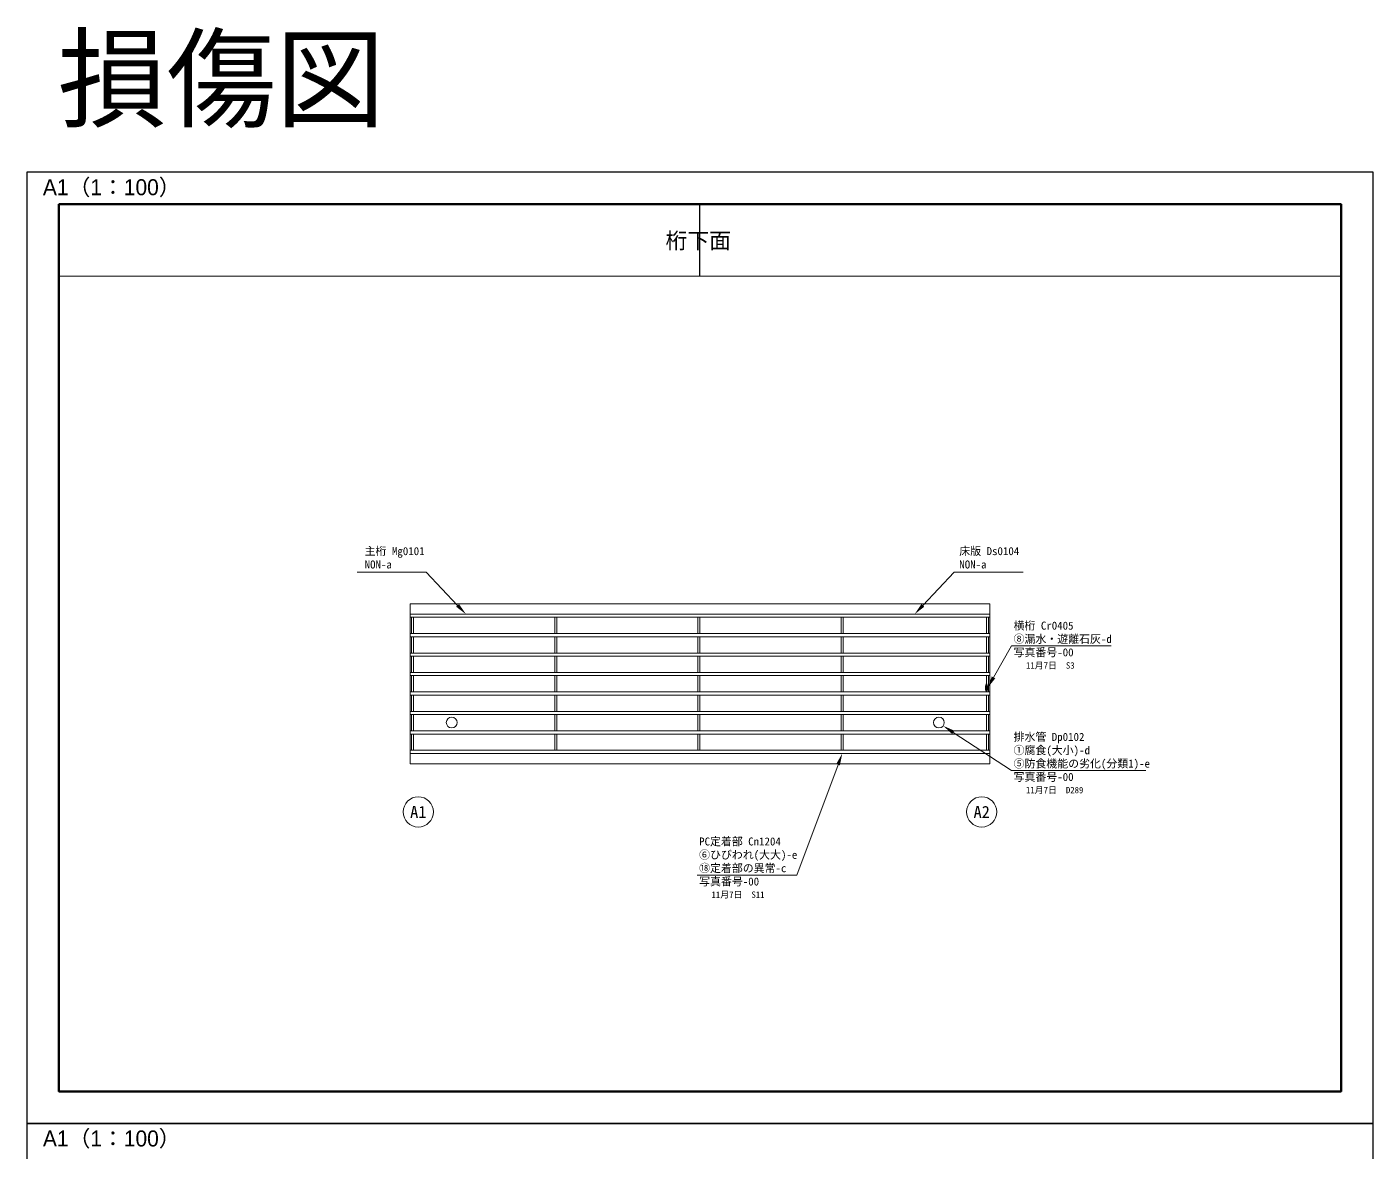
# Model space of a CAD drawing. Header units: millimetres. Extents: x 718636 to 802736, y 181423 to 368697.
# Drawn here: x 718636 to 802736, y 298440 to 368697 of the extents above; entities that cross this region are included whole.
import ezdxf
from ezdxf import colors
from ezdxf.entities.mleader import LeaderData, LeaderLine
from ezdxf.math import Vec2, Vec3

# ---------------------------------------------------------------- set-up
doc = ezdxf.new("R2010")
doc.units = ezdxf.units.MM
doc.layers.get('Defpoints').update_dxf_attribs({"color": 4})
for name, color, linetype, lineweight in [('D-MTR-FRAM', 7, 'Continuous', 13), ('D-STR', 1, 'Continuous', 13), ('D-STR-HTXT', 7, 'Continuous', 13), ('D-STR-TXT', 7, 'Continuous', 13), ('D-TTL', 2, 'Continuous', 140)]:
    doc.layers.add(name, color=color, linetype=linetype, lineweight=lineweight)
doc.styles.add('MS ゴシック', font='MS Gothic.ttf')
doc.styles.add('MSPゴシック', font='MS PGothic.ttf')
doc.styles.add('MSゴシック', font='MS Gothic.ttf')
doc.styles.get("Standard").update_dxf_attribs({"font": 'arial.ttf'})
doc.linetypes.add('fusyoku_line', pattern='A,4,0,["|",Standard,S=5,R=0,X=0,Y=-0.2],5', length=9)

msp = doc.modelspace()

# ---------------------------------------------------------------- linework, layer by layer
at = {"layer": 'D-MTR-FRAM'}
msp.add_lwpolyline([(720636, 353139), (720636, 302223), (800736, 302223), (800736, 353139)], close=True, dxfattribs=at)
at = {"layer": 'D-STR', "color": 0}
for p, q in [((742586, 332681), (778786, 332681)), ((742586, 322681), (742586, 332681)), ((778786, 322681), (778786, 332681)), ((742586, 332031), (778786, 332031)), ((742586, 331831), (778786, 331831)), ((742661, 330816), (742661, 331831)), ((742786, 330816), (742786, 331831)), ((751611, 330816), (751611, 331831)), ((751736, 330816), (751736, 331831)), ((760561, 330816), (760561, 331831)), ((760686, 330816), (760686, 331831)), ((769511, 330816), (769511, 331831)), ((769636, 330816), (769636, 331831)), ((778586, 330816), (778586, 331831)), ((778711, 330816), (778711, 331831)), ((742586, 330816), (778786, 330816)), ((742586, 330616), (778786, 330616)), ((742661, 329602), (742661, 330616)), ((742786, 329602), (742786, 330616)), ((751611, 329602), (751611, 330616)), ((751736, 329602), (751736, 330616)), ((760561, 329602), (760561, 330616)), ((760686, 329602), (760686, 330616)), ((769511, 329602), (769511, 330616)), ((769636, 329602), (769636, 330616)), ((778586, 329602), (778586, 330616)), ((778711, 329602), (778711, 330616)), ((742586, 329602), (778786, 329602)), ((742586, 329402), (778786, 329402)), ((742661, 328388), (742661, 329402)), ((742786, 328388), (742786, 329402)), ((751611, 328388), (751611, 329402)), ((751736, 328388), (751736, 329402)), ((760561, 328388), (760561, 329402)), ((760686, 328388), (760686, 329402)), ((769511, 328388), (769511, 329402)), ((769636, 328388), (769636, 329402)), ((778586, 328388), (778586, 329402)), ((778711, 328388), (778711, 329402)), ((742586, 328388), (778786, 328388)), ((742586, 328188), (778786, 328188)), ((742661, 327174), (742661, 328188)), ((742786, 327174), (742786, 328188)), ((751611, 327174), (751611, 328188)), ((751736, 327174), (751736, 328188)), ((760561, 327174), (760561, 328188)), ((760686, 327174), (760686, 328188)), ((769511, 327174), (769511, 328188)), ((769636, 327174), (769636, 328188)), ((778586, 327174), (778586, 328188)), ((778711, 327174), (778711, 328188)), ((742586, 327174), (778786, 327174)), ((742586, 326974), (778786, 326974)), ((742661, 325959), (742661, 326974)), ((742786, 325959), (742786, 326974)), ((751611, 325959), (751611, 326974)), ((751736, 325959), (751736, 326974)), ((760561, 325959), (760561, 326974)), ((760686, 325959), (760686, 326974)), ((769511, 325959), (769511, 326974)), ((769636, 325959), (769636, 326974)), ((778586, 325959), (778586, 326974)), ((778711, 325959), (778711, 326974)), ((742586, 325959), (778786, 325959)), ((742586, 325759), (778786, 325759)), ((742661, 324745), (742661, 325759)), ((742786, 324745), (742786, 325759)), ((751611, 324745), (751611, 325759)), ((751736, 324745), (751736, 325759)), ((760561, 324745), (760561, 325759)), ((760686, 324745), (760686, 325759)), ((769511, 324745), (769511, 325759)), ((769636, 324745), (769636, 325759)), ((778586, 324745), (778586, 325759)), ((778711, 324745), (778711, 325759)), ((742586, 324745), (778786, 324745)), ((742586, 324545), (778786, 324545)), ((742661, 323531), (742661, 324545)), ((742786, 323531), (742786, 324545)), ((751611, 323531), (751611, 324545)), ((751736, 323531), (751736, 324545)), ((760561, 323531), (760561, 324545)), ((760686, 323531), (760686, 324545)), ((769511, 323531), (769511, 324545)), ((769636, 323531), (769636, 324545)), ((778586, 323531), (778586, 324545)), ((778711, 323531), (778711, 324545)), ((742586, 323531), (778786, 323531)), ((742586, 323331), (778786, 323331)), ((742586, 322681), (778786, 322681))]:
    msp.add_line(p, q, dxfattribs=at)
msp.add_circle((745178, 325261), 340, dxfattribs=at)
at = {"layer": 'D-STR-HTXT', "color": 1}
msp.add_circle((775610, 325261), 340, dxfattribs=at)
at = {"layer": 'D-STR-HTXT', "color": 1, "linetype": 'fusyoku_line', "ltscale": 8}
msp.add_ellipse((778586, 327427), major_axis=(0, 254), ratio=0.256338, dxfattribs=at)
at = {"layer": 'D-STR-TXT'}
for centre in [(743086, 319681), (778286, 319681)]:
    msp.add_circle(centre, 945, dxfattribs=at)
at = {"layer": 'D-TTL', "linetype": 'Continuous'}
msp.add_lwpolyline([(720636, 357623), (800736, 357623), (800736, 302223), (720636, 302223)], close=True, dxfattribs=at)
at = {"layer": 'Defpoints'}
msp.add_line((760686, 353139), (760686, 357623), dxfattribs=at)
at = {"layer": 'Defpoints', "linetype": 'Continuous'}
for points in [[(718636, 300223), (802736, 300223), (802736, 359623), (718636, 359623)], [(718636, 240823), (802736, 240823), (802736, 300223), (718636, 300223)]]:
    msp.add_lwpolyline(points, close=True, dxfattribs=at)

# ---------------------------------------------------------------- texts
at = {"layer": 'D-STR-HTXT', "attachment_point": 7, "style": 'MSゴシック'}
for s, width, insert, char_height in [('損傷図', 40139.21, (720550, 362368), 5000), ('主桁 Mg0101\\PNON-a', 16109.14, (739735, 334872), 500), ('床版 Ds0104\\PNON-a', 16109.14, (776886, 334872), 500)]:
    msp.add_mtext_dynamic_manual_height_columns(s, width=width, gutter_width=50, heights=[0], dxfattribs=dict(at, insert=insert, char_height=char_height))
at = {"layer": 'D-STR-HTXT', "color": 1, "char_height": 500, "attachment_point": 7, "style": 'MSゴシック'}
for s, insert in [('横桁 Cr0405\\P⑧漏水・遊離石灰-d\\P写真番号-00', (780277, 329338)), ('排水管 Dp0102\\P①腐食(大小)-d\\P⑤防食機能の劣化(分類1)-e\\P写真番号-00', (780277, 321556)), ('PC定着部 Cn1204\\P⑥ひびわれ(大大)-e\\P⑱定着部の異常-c\\P写真番号-00', (760631, 315026))]:
    msp.add_mtext_dynamic_manual_height_columns(s, width=9073.14, gutter_width=50, heights=[0], dxfattribs=dict(at, insert=insert))
at = {"layer": 'D-STR-TXT', "style": 'MSPゴシック'}
msp.add_text('桁下面', height=1000, dxfattribs=at).set_placement((758533, 354855))
at = {"layer": 'D-STR-TXT', "char_height": 750, "attachment_point": 5, "style": 'MSゴシック'}
for s, insert in [('A1', (743086, 319681)), ('A2', (778286, 319681))]:
    msp.add_mtext_dynamic_manual_height_columns(s, width=23330.92, gutter_width=129, heights=[0], dxfattribs=dict(at, insert=insert))
at = {"layer": 'Defpoints', "char_height": 1000, "attachment_point": 4, "style": 'MS ゴシック'}
for insert in [(719636, 358623), (719636, 299223)]:
    msp.add_mtext('{\\fMS PGothic|b0|i0|c128|p50;A1（1：100）}', dxfattribs=dict(at, insert=insert))
at = {"layer": 'Defpoints', "char_height": 400, "attachment_point": 7, "style": 'MSゴシック'}
for s, insert in [('11月7日\u3000S3', (781050, 328581)), ('11月7日\u3000D289', (781050, 320799)), ('11月7日\u3000S11', (761404, 314269))]:
    msp.add_mtext_dynamic_manual_height_columns(s, width=9073.14, gutter_width=50, heights=[0], dxfattribs=dict(at, insert=insert))

# ---------------------------------------------------------------- leaders
at = {"layer": 'D-STR-HTXT'}
ml = msp.add_multileader_mtext('Standard', dxfattribs=at)
ml.set_content('')
ml.set_leader_properties(color=256, linetype='ByLayer', lineweight=13)
ml.build(insert=Vec2(0, 0))
ml.multileader.update_dxf_attribs({"text_left_attachment_type": 8, "text_right_attachment_type": 5, "dogleg_length": 5000, "arrow_head_size": 750})
ctx = ml.context
ctx.base_point, ctx.char_height, ctx.arrow_head_size, ctx.plane_origin = Vec3(739278, 334659), 200, 750, Vec3(746713, 332924)
ctx.left_attachment, ctx.right_attachment = 8, 5
notes = []
notes.append((ctx, [(0, (1, 1, 0), (743584, 334659), (-1, 0), 4307, [(0, [(746057, 332031)], 0, [])])]))
ctx.mtext, ml.multileader.dxf.content_type = None, 0
ml = msp.add_multileader_mtext('Standard', dxfattribs=at)
ml.set_content('')
ml.set_leader_properties(color=256, linetype='ByLayer', lineweight=13)
ml.build(insert=Vec2(0, 0))
ml.multileader.update_dxf_attribs({"text_left_attachment_type": 8, "text_right_attachment_type": 5, "dogleg_length": 5000, "arrow_head_size": 750})
ctx = ml.context
ctx.base_point, ctx.char_height, ctx.arrow_head_size, ctx.plane_origin = Vec3(780875, 334659), 200, 750, Vec3(773439, 332924)
ctx.left_attachment, ctx.right_attachment = 8, 5
notes.append((ctx, [(0, (1, 1, 0), (776568, 334659), (1, 0), 4307, [(0, [(774096, 332031)], 0, [])])]))
ctx.mtext, ml.multileader.dxf.content_type = None, 0
at = {"layer": 'D-STR-HTXT', "color": 1}
ml = msp.add_multileader_mtext('Standard', dxfattribs=at)
ml.set_content('')
ml.set_leader_properties(color=256, linetype='ByLayer', lineweight=13)
ml.build(insert=Vec2(0, 0))
ml.multileader.update_dxf_attribs({"text_left_attachment_type": 8, "text_right_attachment_type": 5, "dogleg_length": 5000, "arrow_head_size": 750})
ctx = ml.context
ctx.base_point, ctx.char_height, ctx.arrow_head_size, ctx.plane_origin = Vec3(786376, 330045), 200, 750, Vec3(771784, 328310)
ctx.left_attachment, ctx.right_attachment = 8, 5
notes.append((ctx, [(0, (1, 1, 0), (780157, 330045), (1, 0), 6219, [(0, [(778651, 327427)], 0, [])])]))
ctx.mtext, ml.multileader.dxf.content_type = None, 0
ml = msp.add_multileader_mtext('Standard', dxfattribs=at)
ml.set_content('')
ml.set_leader_properties(color=256, linetype='ByLayer', lineweight=13)
ml.build(insert=Vec2(0, 0))
ml.multileader.update_dxf_attribs({"text_left_attachment_type": 8, "text_right_attachment_type": 5, "dogleg_length": 5000, "arrow_head_size": 750})
ctx = ml.context
ctx.base_point, ctx.char_height, ctx.arrow_head_size, ctx.plane_origin = Vec3(788537, 322263), 200, 750, Vec3(771784, 320528)
ctx.left_attachment, ctx.right_attachment = 8, 5
notes.append((ctx, [(0, (1, 1, 0), (780157, 322263), (1, 0), 8380, [(0, [(775881, 325055)], 0, [])])]))
ctx.mtext, ml.multileader.dxf.content_type = None, 0
ml = msp.add_multileader_mtext('Standard', dxfattribs=at)
ml.set_content('')
ml.set_leader_properties(color=256, linetype='ByLayer', lineweight=13)
ml.build(insert=Vec2(0, 0))
ml.multileader.update_dxf_attribs({"text_left_attachment_type": 8, "text_right_attachment_type": 5, "dogleg_length": 5000, "arrow_head_size": 750})
ctx = ml.context
ctx.base_point, ctx.char_height, ctx.arrow_head_size, ctx.plane_origin = Vec3(760511, 315733), 200, 750, Vec3(775103, 313999)
ctx.left_attachment, ctx.right_attachment = 8, 5
notes.append((ctx, [(0, (1, 1, 0), (766730, 315733), (-1, 0), 6219, [(0, [(769574, 323331)], 0, [])])]))
ctx.mtext, ml.multileader.dxf.content_type = None, 0
for ctx, leaders in notes:
    for number, flags, end, landing, length, lines in leaders:
        leader = LeaderData()
        leader.index, (leader.has_last_leader_line, leader.has_dogleg_vector, leader.attachment_direction) = number, flags
        leader.last_leader_point, leader.dogleg_vector, leader.dogleg_length = Vec3(end), Vec3(landing), length
        for number, points, colour, breaks in lines:
            line = LeaderLine()
            line.index, line.vertices, line.color, line.breaks = number, Vec3.list(points), colors.encode_raw_color(colour), breaks
            leader.lines.append(line)
        ctx.leaders.append(leader)

doc.saveas('drawing.dxf')
